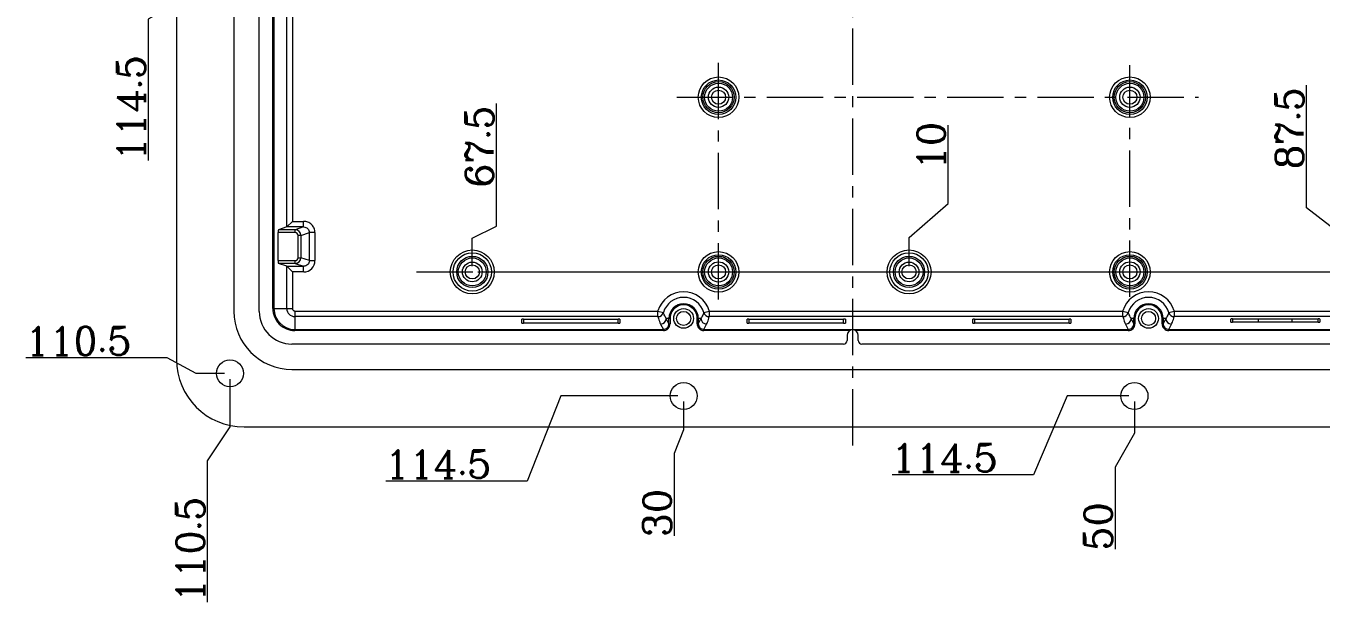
# Model space of a CAD drawing. Header units: millimetres. Extents: x 319 to 1143, y 285 to 1456.
# Drawn here: x 776.3 to 1006.1, y 451.1 to 553.4 of the extents above; entities that cross this region are included whole.
import ezdxf

# ---------------------------------------------------------------- set-up
doc = ezdxf.new("R2010")
doc.units = ezdxf.units.MM
doc.linetypes.add('CENTERX2', pattern=[4, 2.5, -0.5, 0.5, -0.5])
doc.layers.add('标柱线', color=3, linetype='Continuous', lineweight=13)
doc.styles.add('ROMANC', font='romanc.shx', dxfattribs={"bigfont": 'gbcbig.shx'})
doc.dimstyles.new('YanXiu', dxfattribs={"dimtxt": 2.5, "dimasz": 2.2, "dimexe": 0.66, "dimexo": 0, "dimgap": 0.66, "dimtad": 0, "dimdec": 1, "dimdsep": 46, "dimtxsty": 'ROMANC', "dimcen": 0, "dimclrd": 3, "dimclre": 3, "dimclrt": 42, "dimazin": 2, "dimtfac": 1, "dimtdec": 1, "dimtofl": 0, "dimtmove": 0, "dimatfit": 3, "dimfxl": 1, "dimlwd": 5, "dimlwe": 5, "dimarcsym": 0})

# ---------------------------------------------------------------- blocks, each defined once
blk = doc.blocks.new('*D33')
at = {"layer": 'Defpoints', "color": 0, "transparency": 16777216}
for p in [(922.99, 602.2), (1047.29, 494.06), (1033.49, 491.7)]:
    blk.add_point(p, dxfattribs=at)
at = {"layer": '标柱线', "color": 3, "lineweight": 5, "transparency": 16777216}
for p, q in [((1039.49, 491.7), (1041.29, 494.06)), ((1041.29, 494.06), (1066.37, 494.06)), ((1034.49, 491.7), (1039.49, 491.7))]:
    blk.add_line(p, q, dxfattribs=at)
at = {"layer": '标柱线', "color": 42, "lineweight": 0, "transparency": 16777216, "insert": (1057.08, 497.06), "char_height": 5, "attachment_point": 5, "rotation": 0, "style": 'ROMANC'}
blk.add_mtext('110.5', dxfattribs=at)
blk = doc.blocks.new('*D42')
at = {"layer": 'Defpoints', "color": 0, "transparency": 16777216}
for p in [(922.99, 602.2), (795.34, 494.45), (812.49, 491.7)]:
    blk.add_point(p, dxfattribs=at)
at = {"layer": '标柱线', "color": 3, "lineweight": 5, "transparency": 16777216}
for p, q in [((801.34, 494.45), (776.27, 494.45)), ((806.49, 491.7), (801.34, 494.45)), ((811.49, 491.7), (806.49, 491.7))]:
    blk.add_line(p, q, dxfattribs=at)
at = {"layer": '标柱线', "color": 42, "lineweight": 0, "transparency": 16777216, "insert": (785.56, 497.45), "char_height": 5, "attachment_point": 5, "rotation": 0, "style": 'ROMANC'}
blk.add_mtext('110.5', dxfattribs=at)
blk = doc.blocks.new('*D43')
at = {"layer": 'Defpoints', "color": 0, "transparency": 16777216}
for p in [(922.99, 602.2), (892.99, 487.7), (891.3, 471.47)]:
    blk.add_point(p, dxfattribs=at)
at = {"layer": '标柱线', "color": 3, "lineweight": 5, "transparency": 16777216}
for p, q in [((892.99, 486.7), (892.99, 481.7)), ((892.99, 481.7), (891.3, 477.47)), ((891.3, 477.47), (891.3, 462.87))]:
    blk.add_line(p, q, dxfattribs=at)
at = {"layer": '标柱线', "color": 42, "lineweight": 0, "transparency": 16777216, "insert": (888.3, 466.92), "char_height": 5, "attachment_point": 5, "rotation": 90, "style": 'ROMANC'}
blk.add_mtext('30', dxfattribs=at)
blk = doc.blocks.new('*D44')
at = {"layer": 'Defpoints', "color": 0, "transparency": 16777216}
for p in [(922.99, 602.2), (972.99, 487.7), (969.55, 469.08)]:
    blk.add_point(p, dxfattribs=at)
at = {"layer": '标柱线', "color": 3, "lineweight": 5, "transparency": 16777216}
for p, q in [((972.99, 486.7), (972.99, 481.08)), ((972.99, 481.08), (969.55, 475.08)), ((969.55, 475.08), (969.55, 460.49))]:
    blk.add_line(p, q, dxfattribs=at)
at = {"layer": '标柱线', "color": 42, "lineweight": 0, "transparency": 16777216, "insert": (966.55, 464.54), "char_height": 5, "attachment_point": 5, "rotation": 90, "style": 'ROMANC'}
blk.add_mtext('50', dxfattribs=at)
blk = doc.blocks.new('*D45')
at = {"layer": 'Defpoints', "color": 0, "transparency": 16777216}
for p in [(922.99, 602.2), (1033.49, 491.7), (1028.86, 472.82)]:
    blk.add_point(p, dxfattribs=at)
at = {"layer": '标柱线', "color": 3, "lineweight": 5, "transparency": 16777216}
for p, q in [((1033.49, 490.7), (1033.49, 484.82)), ((1033.49, 484.82), (1028.86, 478.82)), ((1028.86, 478.82), (1028.86, 453.75))]:
    blk.add_line(p, q, dxfattribs=at)
at = {"layer": '标柱线', "color": 42, "lineweight": 0, "transparency": 16777216, "insert": (1025.86, 463.03), "char_height": 5, "attachment_point": 5, "rotation": 90, "style": 'ROMANC'}
blk.add_mtext('110.5', dxfattribs=at)
blk = doc.blocks.new('*D46')
at = {"layer": 'Defpoints', "color": 0, "transparency": 16777216}
for p in [(922.99, 602.2), (812.49, 491.7), (808.45, 470.19)]:
    blk.add_point(p, dxfattribs=at)
at = {"layer": '标柱线', "color": 3, "lineweight": 5, "transparency": 16777216}
for p, q in [((812.49, 490.7), (812.49, 482.19)), ((812.49, 482.19), (808.45, 476.19)), ((808.45, 476.19), (808.45, 451.12))]:
    blk.add_line(p, q, dxfattribs=at)
at = {"layer": '标柱线', "color": 42, "lineweight": 0, "transparency": 16777216, "insert": (805.45, 460.41), "char_height": 5, "attachment_point": 5, "rotation": 90, "style": 'ROMANC'}
blk.add_mtext('110.5', dxfattribs=at)
blk = doc.blocks.new('*D47')
at = {"layer": 'Defpoints', "color": 0, "transparency": 16777216}
for p in [(922.99, 602.2), (808.49, 567.2), (797.95, 548.55)]:
    blk.add_point(p, dxfattribs=at)
at = {"layer": '标柱线', "color": 3, "lineweight": 5, "transparency": 16777216}
for p, q in [((808.49, 566.2), (808.49, 560.55)), ((808.49, 560.55), (797.95, 554.55)), ((797.95, 554.55), (797.95, 529.47))]:
    blk.add_line(p, q, dxfattribs=at)
at = {"layer": '标柱线', "color": 42, "lineweight": 0, "transparency": 16777216, "insert": (794.95, 538.76), "char_height": 5, "attachment_point": 5, "rotation": 90, "style": 'ROMANC'}
blk.add_mtext('114.5', dxfattribs=at)
blk = doc.blocks.new('*D52')
at = {"layer": 'Defpoints', "color": 0, "transparency": 16777216}
for p in [(922.99, 602.2), (1037.49, 567.2), (1055.16, 545.95)]:
    blk.add_point(p, dxfattribs=at)
at = {"layer": '标柱线', "color": 3, "lineweight": 5, "transparency": 16777216}
for p, q in [((1037.49, 566.2), (1037.49, 557.95)), ((1037.49, 557.95), (1055.16, 551.95)), ((1055.16, 551.95), (1055.16, 526.88))]:
    blk.add_line(p, q, dxfattribs=at)
at = {"layer": '标柱线', "color": 42, "lineweight": 0, "transparency": 16777216, "insert": (1052.16, 536.16), "char_height": 5, "attachment_point": 5, "rotation": 90, "style": 'ROMANC'}
blk.add_mtext('114.5', dxfattribs=at)
blk = doc.blocks.new('*D55')
at = {"layer": 'Defpoints', "color": 0, "transparency": 16777216}
for p in [(922.99, 602.2), (892.99, 487.7), (859.2, 472.6)]:
    blk.add_point(p, dxfattribs=at)
at = {"layer": '标柱线', "color": 3, "lineweight": 5, "transparency": 16777216}
for p, q in [((871.2, 487.7), (865.2, 472.6)), ((891.99, 487.7), (871.2, 487.7)), ((865.2, 472.6), (840.13, 472.6))]:
    blk.add_line(p, q, dxfattribs=at)
at = {"layer": '标柱线', "color": 42, "lineweight": 0, "transparency": 16777216, "insert": (849.42, 475.6), "char_height": 5, "attachment_point": 5, "rotation": 0, "style": 'ROMANC'}
blk.add_mtext('114.5', dxfattribs=at)
blk = doc.blocks.new('*D56')
at = {"layer": 'Defpoints', "color": 0, "transparency": 16777216}
for p in [(922.99, 602.2), (972.99, 487.7), (949.07, 473.71)]:
    blk.add_point(p, dxfattribs=at)
at = {"layer": '标柱线', "color": 3, "lineweight": 5, "transparency": 16777216}
for p, q in [((961.07, 487.7), (955.07, 473.71)), ((971.99, 487.7), (961.07, 487.7)), ((955.07, 473.71), (930, 473.71))]:
    blk.add_line(p, q, dxfattribs=at)
at = {"layer": '标柱线', "color": 42, "lineweight": 0, "transparency": 16777216, "insert": (939.29, 476.71), "char_height": 5, "attachment_point": 5, "rotation": 0, "style": 'ROMANC'}
blk.add_mtext('114.5', dxfattribs=at)
blk = doc.blocks.new('*D84')
at = {"layer": 'Defpoints', "color": 0, "transparency": 16777216}
for p in [(922.99, 602.2), (859.77, 523.84), (855.49, 509.7)]:
    blk.add_point(p, dxfattribs=at)
at = {"layer": '标柱线', "color": 3, "lineweight": 5, "transparency": 16777216}
for p, q in [((859.77, 517.84), (859.77, 539.58)), ((855.49, 515.7), (859.77, 517.84)), ((855.49, 510.7), (855.49, 515.7))]:
    blk.add_line(p, q, dxfattribs=at)
at = {"layer": '标柱线', "color": 42, "lineweight": 0, "transparency": 16777216, "insert": (856.77, 531.96), "char_height": 5, "attachment_point": 5, "rotation": 90, "style": 'ROMANC'}
blk.add_mtext('67.5', dxfattribs=at)
blk = doc.blocks.new('*D85')
at = {"layer": 'Defpoints', "color": 0, "transparency": 16777216}
for p in [(922.99, 602.2), (855.49, 509.7), (1054.72, 509.7)]:
    blk.add_point(p, dxfattribs=at)
at = {"layer": '标柱线', "color": 3, "lineweight": 5, "transparency": 16777216}
for p, q in [((856.49, 509.7), (1042.72, 509.7)), ((1042.72, 509.7), (1048.72, 509.7)), ((1048.72, 509.7), (1070.46, 509.7))]:
    blk.add_line(p, q, dxfattribs=at)
at = {"layer": '标柱线', "color": 42, "lineweight": 0, "transparency": 16777216, "insert": (1062.84, 512.7), "char_height": 5, "attachment_point": 5, "rotation": 0, "style": 'ROMANC'}
blk.add_mtext('92.5', dxfattribs=at)
blk = doc.blocks.new('*D86')
at = {"layer": 'Defpoints', "color": 0, "transparency": 16777216}
for p in [(922.99, 602.2), (939.92, 527.84), (932.99, 509.7)]:
    blk.add_point(p, dxfattribs=at)
at = {"layer": '标柱线', "color": 3, "lineweight": 5, "transparency": 16777216}
for p, q in [((939.92, 521.84), (939.92, 535.72)), ((932.99, 515.84), (939.92, 521.84)), ((932.99, 510.7), (932.99, 515.84))]:
    blk.add_line(p, q, dxfattribs=at)
at = {"layer": '标柱线', "color": 42, "lineweight": 0, "transparency": 16777216, "insert": (936.92, 532.03), "char_height": 5, "attachment_point": 5, "rotation": 90, "style": 'ROMANC'}
blk.add_mtext('10', dxfattribs=at)
blk = doc.blocks.new('*D87')
at = {"layer": 'Defpoints', "color": 0, "transparency": 16777216}
for p in [(922.99, 602.2), (1003.51, 527.1), (1010.49, 509.7)]:
    blk.add_point(p, dxfattribs=at)
at = {"layer": '标柱线', "color": 3, "lineweight": 5, "transparency": 16777216}
for p, q in [((1003.51, 521.1), (1003.51, 542.84)), ((1010.49, 515.7), (1003.51, 521.1)), ((1010.49, 510.7), (1010.49, 515.7))]:
    blk.add_line(p, q, dxfattribs=at)
at = {"layer": '标柱线', "color": 42, "lineweight": 0, "transparency": 16777216, "insert": (1000.51, 535.22), "char_height": 5, "attachment_point": 5, "rotation": 90, "style": 'ROMANC'}
blk.add_mtext('87.5', dxfattribs=at)

msp = doc.modelspace()

# ---------------------------------------------------------------- linework, layer by layer
at = {"color": 0, "linetype": 'Continuous', "lineweight": 0}
for p, q in [((802.99, 710.2), (802.99, 494.2)), ((813.19, 701.7), (813.19, 502.7)), ((817.69, 502.7), (817.69, 701.7)), ((820.09, 503.2), (820.09, 567.99)), ((820.29, 567.99), (820.29, 503.2)), ((822.57, 517.68), (822.57, 556.71)), ((823.57, 555.72), (823.57, 518.68)), ((822.56, 517.68), (821.07, 517.18)), ((824.07, 517.18), (821.07, 517.18)), ((825.56, 517.68), (822.56, 517.68)), ((822.57, 517.68), (823.57, 518.68)), ((823.57, 518.68), (825.56, 518.68)), ((825.56, 517.68), (824.07, 517.18)), ((824.07, 516.68), (824.07, 517.18)), ((825.56, 517.68), (825.56, 518.68)), ((821.04, 511.71), (821.04, 516.68)), ((824.07, 516.68), (821.04, 516.68)), ((824.57, 512.21), (824.57, 516.18)), ((825.07, 516.18), (824.57, 516.18)), ((825.07, 516.18), (826.57, 516.68)), ((825.07, 516.18), (825.07, 512.21)), ((826.57, 511.71), (826.57, 516.68)), ((827.57, 516.68), (826.57, 516.68)), ((827.57, 516.68), (827.57, 511.71)), ((821.04, 511.71), (824.07, 511.71)), ((822.56, 510.71), (821.07, 511.21)), ((824.07, 511.21), (821.07, 511.21)), ((822.56, 510.71), (825.56, 510.71)), ((822.57, 510.71), (823.57, 509.72)), ((822.57, 503.2), (822.57, 510.71)), ((824.07, 511.21), (824.07, 511.71)), ((824.07, 511.21), (825.56, 510.71)), ((824.57, 512.21), (825.07, 512.21)), ((826.57, 511.71), (825.07, 512.21)), ((825.56, 509.72), (825.56, 510.71)), ((826.57, 511.71), (827.57, 511.71)), ((823.57, 509.72), (823.57, 503.2)), ((825.56, 509.72), (823.57, 509.72)), ((820.09, 503.2), (823.57, 503.2)), ((823.99, 502.77), (823.99, 499.3)), ((823.99, 502.77), (888.44, 502.77)), ((888.44, 501.77), (823.99, 501.77)), ((864.29, 500.62), (864.29, 501.33)), ((864.59, 501.35), (881.39, 501.35)), ((864.59, 501.35), (864.59, 500.62)), ((881.39, 500.62), (881.39, 501.35)), ((881.69, 501.33), (881.69, 500.62)), ((888.44, 502.77), (889.4, 502.49)), ((888.44, 501.77), (888.44, 502.77)), ((890.59, 501.45), (889.91, 501.45)), ((890.39, 500.5), (889.91, 501.45)), ((890.39, 500.5), (890.39, 501.45)), ((890.59, 501.45), (890.59, 500.5)), ((896.07, 501.45), (895.4, 501.45)), ((895.4, 500.5), (895.4, 501.45)), ((895.6, 501.45), (895.6, 500.5)), ((896.07, 501.45), (895.6, 500.5)), ((896.58, 502.49), (897.54, 502.77)), ((897.54, 502.77), (970.94, 502.77)), ((897.54, 502.77), (897.54, 501.77)), ((970.94, 501.77), (897.54, 501.77)), ((904.29, 500.62), (904.29, 501.33)), ((904.59, 501.35), (921.39, 501.35)), ((904.59, 501.35), (904.59, 500.6)), ((921.39, 500.62), (921.39, 501.35)), ((921.69, 501.33), (921.69, 500.62)), ((944.29, 500.62), (944.29, 501.33)), ((944.59, 501.35), (961.39, 501.35)), ((944.59, 501.35), (944.59, 500.6)), ((961.39, 500.62), (961.39, 501.35)), ((961.69, 501.33), (961.69, 500.62)), ((970.94, 502.77), (971.9, 502.49)), ((970.94, 501.77), (970.94, 502.77)), ((973.09, 501.45), (972.41, 501.45)), ((972.89, 500.5), (972.41, 501.45)), ((972.89, 500.5), (972.89, 501.45)), ((973.09, 501.45), (973.09, 500.5)), ((978.57, 501.45), (977.9, 501.45)), ((977.9, 500.5), (977.9, 501.45)), ((978.1, 501.45), (978.1, 500.5)), ((978.57, 501.45), (978.1, 500.5)), ((979.08, 502.49), (980.04, 502.77)), ((980.04, 502.77), (1021.99, 502.77)), ((980.04, 502.77), (980.04, 501.77)), ((1021.99, 501.77), (980.04, 501.77)), ((990.07, 500.8), (990.07, 501.34)), ((990.37, 501.36), (994.99, 501.36)), ((990.37, 501.36), (990.37, 500.78)), ((994.99, 501.41), (1000.99, 501.41)), ((994.99, 500.78), (994.99, 501.36)), ((1000.99, 501.36), (1005.62, 501.36)), ((1000.99, 500.78), (1000.99, 501.36)), ((1005.62, 500.8), (1005.62, 501.36)), ((1005.92, 501.34), (1005.92, 500.8)), ((823.99, 499.5), (889.39, 499.5)), ((889.39, 499.3), (823.99, 499.3)), ((881.39, 500.6), (864.59, 500.6)), ((888.91, 500.45), (889.39, 499.5)), ((889.39, 499.3), (889.39, 499.5)), ((890.39, 500.5), (890.59, 500.5)), ((895.4, 500.5), (895.6, 500.5)), ((896.59, 499.5), (897.07, 500.45)), ((896.59, 499.5), (971.89, 499.5)), ((896.59, 499.5), (896.59, 499.3)), ((922.46, 499.3), (896.59, 499.3)), ((921.39, 500.6), (904.59, 500.6)), ((971.89, 499.3), (923.52, 499.3)), ((961.39, 500.6), (944.59, 500.6)), ((971.41, 500.45), (971.89, 499.5)), ((971.89, 499.3), (971.89, 499.5)), ((972.89, 500.5), (973.09, 500.5)), ((977.9, 500.5), (978.1, 500.5)), ((979.09, 499.5), (979.57, 500.45)), ((979.09, 499.5), (1021.99, 499.5)), ((979.09, 499.5), (979.09, 499.3)), ((1021.99, 499.3), (979.09, 499.3)), ((1005.62, 500.78), (990.37, 500.78)), ((921.34, 496.9), (823.49, 496.9)), ((921.99, 498.45), (921.99, 497.55)), ((923.99, 497.55), (923.99, 498.45)), ((1022.49, 496.9), (924.64, 496.9)), ((823.49, 492.4), (1022.49, 492.4)), ((814.99, 482.2), (1030.99, 482.2))]:
    msp.add_line(p, q, dxfattribs=at)
for centre, radius in [((899.19, 540.7), 3.6), ((899.19, 540.7), 3.06), ((899.19, 540.7), 2.77), ((899.19, 540.7), 2.48), ((899.19, 540.7), 1.8), ((972.19, 540.7), 3.6), ((972.19, 540.7), 3.06), ((972.19, 540.7), 2.77), ((972.19, 540.7), 2.48), ((972.19, 540.7), 1.8), ((899.19, 540.7), 1.25), ((972.19, 540.7), 1.25), ((855.49, 509.7), 3.9), ((855.49, 509.7), 3.4), ((899.19, 509.7), 3.6), ((899.19, 509.7), 3.06), ((932.99, 509.7), 3.9), ((932.99, 509.7), 3.4), ((972.19, 509.7), 3.6), ((972.19, 509.7), 3.06), ((855.49, 509.7), 2.77), ((855.49, 509.7), 2.48), ((855.49, 509.7), 1.75), ((855.49, 509.7), 1.25), ((899.19, 509.7), 2.77), ((899.19, 509.7), 2.48), ((899.19, 509.7), 1.8), ((899.19, 509.7), 1.25), ((932.99, 509.7), 2.77), ((932.99, 509.7), 2.48), ((932.99, 509.7), 1.75), ((932.99, 509.7), 1.25), ((972.19, 509.7), 2.77), ((972.19, 509.7), 2.48), ((972.19, 509.7), 1.8), ((972.19, 509.7), 1.25), ((892.99, 501.45), 1.75), ((892.99, 501.45), 1.25), ((975.49, 501.45), 1.75), ((975.49, 501.45), 1.25), ((812.49, 491.7), 2.4), ((892.99, 487.7), 2.4), ((972.99, 487.7), 2.4)]:
    msp.add_circle(centre, radius, dxfattribs=at)
for centre, radius, start, end in [((824.07, 516.18), 1, 0.026, 89.9596), ((824.07, 516.18), 0.5, 0.0773, 90.0836), ((824.07, 512.21), 1, 270.0261, 359.9739), ((824.07, 512.21), 0.5, 269.9436, 359.9497), ((825.57, 511.71), 2, 269.9509, 359.9616), ((892.99, 501.45), 4.74, 16.2242, 163.7758), ((975.49, 501.45), 4.74, 16.2242, 163.7758), ((892.99, 501.45), 3.74, 16.2281, 163.776), ((892.99, 501.45), 2.61, 0, 180), ((892.99, 501.45), 2.41, 360, 180.0014), ((975.49, 501.45), 3.74, 16.2283, 163.776), ((975.49, 501.45), 2.61, 0, 180), ((975.49, 501.45), 2.41, 360, 180.0014), ((823.49, 502.7), 10.3, 180, 270), ((823.49, 502.7), 5.8, 180, 270), ((823.99, 503.2), 3.9, 179.9991, 270.0007), ((823.99, 503.2), 3.7, 180, 270), ((823.99, 503.2), 1.42, 180, 270), ((823.99, 503.2), 0.425, 180.0002, 270.0002), ((888.44, 502.77), 1, 270.037, 343.6774), ((888.91, 501.45), 1, 270.0652, 359.8749), ((897.07, 501.45), 1, 180.1241, 269.9348), ((897.54, 502.77), 1, 196.3227, 269.9726), ((970.94, 502.77), 1, 270.0202, 343.6772), ((971.41, 501.45), 1, 270.0652, 359.8749), ((979.57, 501.45), 1, 180.1241, 269.9348), ((980.04, 502.77), 1, 196.3227, 269.9726), ((889.39, 500.5), 1.2, 270.0289, 0.0478), ((889.39, 500.5), 0.999, 270.0084, 0.0732), ((896.59, 500.5), 0.999, 179.9204, 269.997), ((922.99, 498.45), 1, 360, 180), ((971.89, 500.5), 1.2, 270.03, 0.0481), ((971.89, 500.5), 0.999, 270.0084, 0.0732), ((979.09, 500.5), 0.999, 179.9204, 269.997), ((921.34, 497.55), 0.65, 270, 360), ((924.64, 497.55), 0.65, 180, 270), ((814.99, 494.2), 12, 180, 270)]:
    msp.add_arc(centre, radius, start, end, dxfattribs=at)
for centre, major_axis, start_param, end_param in [((821.07, 516.68), (0, 0.5), 0.017453, 1.570796), ((822.56, 518.68), (0, 1), 3.159046, 3.193953), ((821.07, 511.71), (0, 0.5), 1.570796, 3.124139), ((822.56, 509.72), (0, 1), 6.230825, 6.265732), ((864.59, 501.33), (0.3, 0), 1.570796, 3.141593), ((881.39, 501.33), (0.3, 0), 0, 1.570796), ((904.59, 501.33), (0.3, 0), 1.570796, 3.141593), ((921.39, 501.33), (0.3, 0), 0, 1.570796), ((944.59, 501.33), (0.3, 0), 1.570796, 3.141593), ((961.39, 501.33), (0.3, 0), 0, 1.570796), ((990.37, 501.34), (0.3, 0), 1.570796, 3.141593), ((1005.62, 501.34), (0.3, 0), 0, 1.570796), ((864.59, 500.62), (0.3, 0), 3.141593, 4.712389), ((881.39, 500.62), (0.3, 0), 4.712389, 6.283185), ((904.59, 500.62), (0.3, 0), 3.141593, 4.712389), ((921.39, 500.62), (0.3, 0), 4.712389, 6.283185), ((944.59, 500.62), (0.3, 0), 3.141593, 4.712389), ((961.39, 500.62), (0.3, 0), 4.712389, 6.283185), ((990.37, 500.8), (0.3, 0), 3.141593, 4.712389), ((1005.62, 500.8), (0.3, 0), 4.712389, 6.283185)]:
    msp.add_ellipse(centre, major_axis=major_axis, ratio=0.052408, start_param=start_param, end_param=end_param, dxfattribs=at)
for points, knots in [([(827.57, 516.68), (827.56, 516.94), (827.46, 517.47), (827.01, 518.13), (826.35, 518.58), (825.82, 518.68), (825.56, 518.68)], [0, 0, 0, 0, 0.250011, 0.499982, 0.74997, 1, 1, 1, 1]), ([(825.56, 517.68), (825.82, 517.68), (826.35, 517.47), (826.57, 516.94), (826.57, 516.68)], [0, 0, 0, 0, 0.500117, 1, 1, 1, 1]), ([(826.57, 511.71), (826.57, 511.46), (826.35, 510.93), (825.82, 510.71), (825.56, 510.71)], [0, 0, 0, 0, 0.499317, 1, 1, 1, 1]), ([(888.44, 501.77), (888.46, 501.66), (888.58, 501.21), (888.75, 500.77), (888.91, 500.45)], [0, 0, 0, 0, 0.242657, 1, 1, 1, 1]), ([(889.91, 501.45), (889.86, 501.53), (889.65, 501.86), (889.49, 502.22), (889.4, 502.49)], [0, 0, 0, 0, 0.25481, 1, 1, 1, 1]), ([(896.58, 502.49), (896.55, 502.4), (896.42, 502.04), (896.23, 501.69), (896.07, 501.45)], [0, 0, 0, 0, 0.246586, 1, 1, 1, 1]), ([(897.07, 500.45), (897.12, 500.56), (897.32, 500.99), (897.47, 501.43), (897.54, 501.77)], [0, 0, 0, 0, 0.258624, 1, 1, 1, 1]), ([(970.94, 501.77), (970.96, 501.66), (971.08, 501.21), (971.25, 500.77), (971.41, 500.45)], [0, 0, 0, 0, 0.242657, 1, 1, 1, 1]), ([(972.41, 501.45), (972.36, 501.53), (972.15, 501.86), (971.99, 502.22), (971.9, 502.49)], [0, 0, 0, 0, 0.25481, 1, 1, 1, 1]), ([(979.08, 502.49), (979.05, 502.4), (978.92, 502.04), (978.73, 501.69), (978.57, 501.45)], [0, 0, 0, 0, 0.246586, 1, 1, 1, 1]), ([(979.57, 500.45), (979.62, 500.56), (979.82, 500.99), (979.97, 501.43), (980.04, 501.77)], [0, 0, 0, 0, 0.258625, 1, 1, 1, 1]), ([(895.4, 500.5), (895.4, 500.34), (895.46, 500.03), (895.72, 499.63), (896.12, 499.36), (896.44, 499.3), (896.59, 499.3)], [0, 0, 0, 0, 0.250087, 0.500015, 0.749947, 1, 1, 1, 1]), ([(977.9, 500.5), (977.9, 500.34), (977.96, 500.03), (978.22, 499.63), (978.62, 499.36), (978.94, 499.3), (979.09, 499.3)], [0, 0, 0, 0, 0.250087, 0.500015, 0.749947, 1, 1, 1, 1])]:
    msp.add_open_spline(points, degree=3, knots=knots, dxfattribs=at)
at = {"layer": '标柱线', "color": 0, "linetype": 'CENTERX2', "lineweight": 0, "ltscale": 4}
for p, q in [((922.99, 478.91), (922.99, 734.68)), ((899.19, 504.82), (899.19, 548.18)), ((972.19, 505.26), (972.19, 546.4)), ((891.76, 540.7), (984.35, 540.7)), ((845.61, 509.7), (1016.01, 509.7))]:
    msp.add_line(p, q, dxfattribs=at)

# ---------------------------------------------------------------- dimensions: what is measured, and where the dimension line sits
at = {"layer": '标柱线', "color": 0, "lineweight": 0}
for feature_location, offset, dtype, picture, middle in [((812.49, 491.7), (-17.15, 2.75), 0, '*D42', (785.56, 497.45)), ((808.49, 567.2), (-10.54, -18.65), 1, '*D47', (794.95, 538.76)), ((812.49, 491.7), (-4.04, -21.51), 1, '*D46', (805.45, 460.41)), ((892.99, 487.7), (-33.79, -15.1), 0, '*D55', (849.42, 475.6)), ((855.49, 509.7), (4.28, 14.14), 1, '*D84', (856.77, 531.96)), ((855.49, 509.7), (199.23, 0), 0, '*D85', (1062.84, 512.7)), ((892.99, 487.7), (-1.69, -16.23), 1, '*D43', (888.3, 466.92)), ((1033.49, 491.7), (13.8, 2.37), 0, '*D33', (1057.08, 497.06)), ((972.99, 487.7), (-3.44, -18.61), 1, '*D44', (966.55, 464.54)), ((1033.49, 491.7), (-4.63, -18.88), 1, '*D45', (1025.86, 463.03)), ((1037.49, 567.2), (17.67, -21.25), 1, '*D52', (1052.16, 536.16)), ((972.99, 487.7), (-23.92, -13.99), 0, '*D56', (939.29, 476.71)), ((932.99, 509.7), (6.93, 18.14), 1, '*D86', (936.92, 532.03)), ((1010.49, 509.7), (-6.99, 17.4), 1, '*D87', (1000.51, 535.22))]:
    dim = msp.add_ordinate_dim(feature_location=feature_location, offset=offset, dtype=dtype, origin=(922.99, 602.2), dimstyle='YanXiu', override={"dimtxt": 5, "dimasz": 3, "dimexe": 1, "dimexo": 1, "dimgap": 0.5, "dimtad": 1, "dimarcsym": 2}, dxfattribs=at)
    dim.commit()
    dim.dimension.update_dxf_attribs({"geometry": picture, "text_midpoint": middle})

doc.saveas('drawing.dxf')
